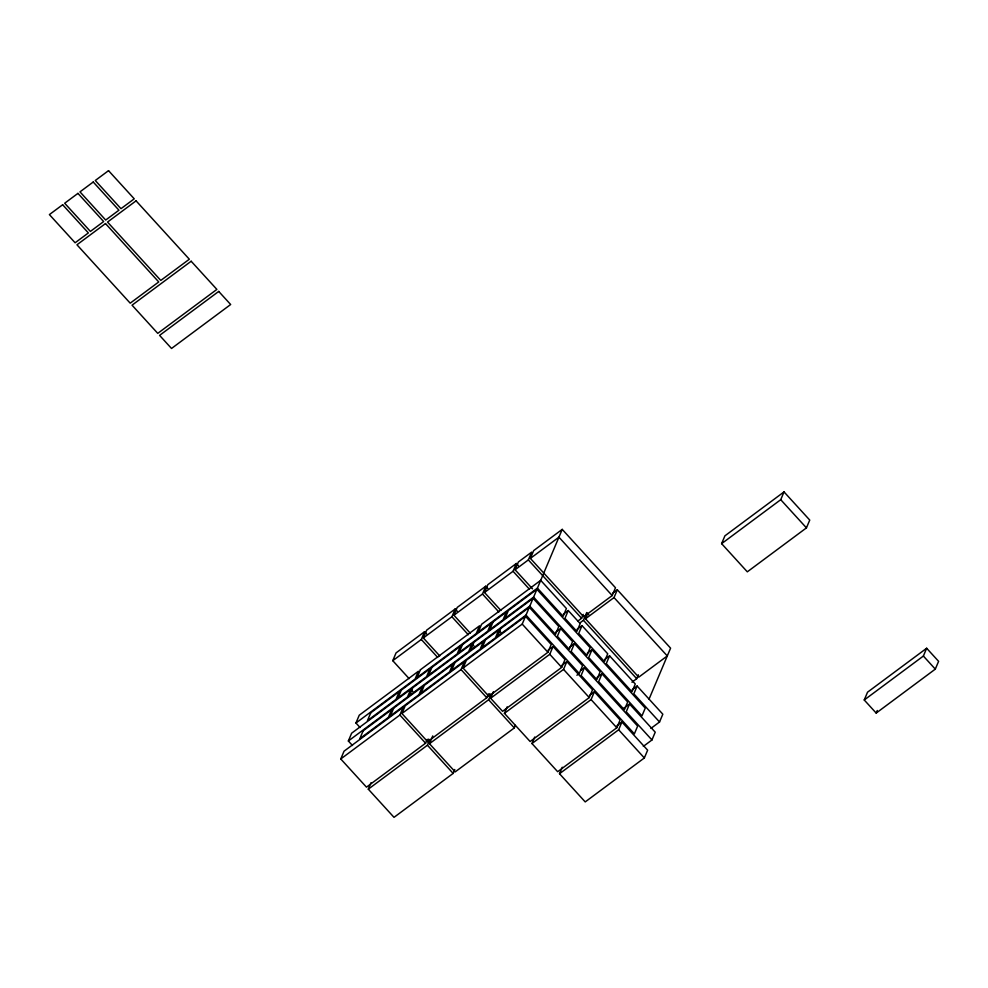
<?xml version="1.0" encoding="UTF-8"?>
<svg xmlns="http://www.w3.org/2000/svg" width="988" height="988" viewBox="0 0 988 988"><rect width="100%" height="100%" fill="white"/><g stroke="black" fill="none" stroke-linecap="round" stroke-linejoin="round"><path stroke-width="1.48" d="M340.761 758.969L344.046 751.189L403.178 707.235L399.881 715.028L340.761 758.969L366.474 787.152L425.593 743.211L427.236 739.308M352.469 745.508L348.356 740.988L351.642 733.195L410.773 689.254L412.823 691.501M355.952 723.006L359.237 715.213L418.369 671.272L415.071 679.065L355.952 723.006L360.064 727.514M409.156 678.657L392.767 660.688L396.052 652.907L424.593 631.69L426.643 633.925M392.767 660.688L421.308 639.471L424.593 631.69M439.734 655.921L423.346 637.964L426.643 630.171L455.184 608.954L457.234 611.202M454.789 769.504L453.146 773.406L394.014 817.348L368.302 789.165L371.043 782.681M410.773 689.254L407.476 697.046L348.356 740.988M401.918 713.509L405.216 705.716L464.335 661.762L461.05 669.555L401.918 713.509L427.631 741.692L486.763 697.738L488.405 693.848M423.346 637.964L451.887 616.747L455.184 608.954M470.313 633.197L453.924 615.228L457.222 607.435L485.763 586.217L487.813 588.465M453.924 615.228L482.477 594.01L485.763 586.217M500.904 610.461L484.515 592.491L487.8 584.698L516.341 563.481L518.391 565.729M427.631 741.692L428.73 739.098M368.302 789.165L427.434 745.224L429.632 740.024M515.403 725.34L514.303 727.934L455.184 771.887L429.471 743.705L432.756 735.912M471.943 643.781L468.645 651.574L409.514 695.527L412.811 687.734L471.943 643.781L473.993 646.041M463.088 668.049L466.385 660.256L525.505 616.302L551.218 644.485L547.932 652.278L488.801 696.231L463.088 668.049L522.22 624.095L525.505 616.302M484.515 592.491L513.056 571.274L516.341 563.481M515.094 569.767L518.391 561.974L531.643 552.119L528.345 559.912L515.094 569.767L532.507 588.848M498.718 630.048L495.433 637.84L482.181 647.683L485.466 639.891L498.718 630.048L500.768 632.295M530.383 558.393L533.681 550.6L562.221 529.383L615.487 587.761L612.19 595.554L583.649 616.771L530.383 558.393L558.924 537.176L612.19 595.554M488.801 696.231L489.9 693.625M429.471 743.705L488.603 699.751L490.789 694.564M548.13 650.166L553.058 646.498L564.988 659.589L561.703 667.382L502.571 711.323L490.641 698.244L493.383 691.748M529.309 607.311L500.755 628.529L497.47 636.321L526.011 615.104L529.309 607.311L582.562 665.69L579.277 673.483L576.893 675.249M529.815 606.113L533.1 598.32L558.813 626.503L555.528 634.296L529.815 606.113L470.683 650.067L473.981 642.274L533.1 598.32M533.606 597.123L536.904 589.33L590.157 647.708L586.872 655.501L533.606 597.123L505.066 618.34L508.363 610.547L536.904 589.33M537.41 588.132L563.123 616.314L566.408 608.522L540.695 580.339L481.576 624.293L478.278 632.085L537.41 588.132L562.221 529.383M561.9 665.257L566.828 661.602L592.541 689.785L589.243 697.577L530.124 741.519L504.411 713.336L507.153 706.84M490.641 698.244L549.76 654.291L553.058 646.498M560.653 628.516L557.356 636.309L569.298 649.388L572.583 641.595L560.653 628.516L555.725 632.184M568.248 610.535L564.951 618.327L576.893 631.406L580.191 623.613L568.248 610.535L563.321 614.19M577.992 620.983L581.611 618.29L583.253 614.4M579.87 622.959L583.439 620.303L586.736 612.511L588.786 614.758M589.453 695.453L594.381 691.798L620.094 719.98L616.796 727.761L557.664 771.714L531.964 743.532L534.706 737.036M504.411 713.336L563.543 669.395L566.828 661.602M574.423 643.608L571.138 651.401L596.851 679.583L600.136 671.791L574.423 643.608L569.496 647.276M582.018 625.626L578.733 633.419L604.446 661.602L607.731 653.809L582.018 625.626L577.091 629.294M649.054 699.109L670.58 648.153L617.315 589.774L614.03 597.567L667.283 655.946L638.742 677.163L585.476 618.784L587.675 613.597M584.402 667.703L581.105 675.496L634.37 733.874L637.655 726.081L584.402 667.703L580.833 670.358M591.997 649.721L588.7 657.514L641.965 715.892L645.25 708.1L591.997 649.721L587.243 653.253M616.994 725.649L621.921 721.993L647.634 750.176L644.349 757.957L585.217 801.91L559.504 773.728L562.246 767.231M531.964 743.532L591.083 699.59L594.381 691.798M601.976 673.804L598.679 681.596L624.391 709.779L627.689 701.986L601.976 673.804L597.048 677.472M609.571 655.822L606.274 663.615L631.987 691.798L635.284 684.005L609.571 655.822L604.644 659.49M631.95 682.214L636.704 678.682L638.347 674.792M559.504 773.728L618.636 729.774L621.921 721.993M651.944 739.975L655.229 732.182L629.517 703.999L626.231 711.792L651.944 739.975L643.324 746.385M659.539 721.993L662.825 714.201L637.112 686.018L633.827 693.811L659.539 721.993L650.919 728.403M721.611 543.647L724.896 535.854L784.027 491.901L809.74 520.083L806.443 527.876L747.311 571.83L721.611 543.647L780.73 499.693L784.027 491.901M864.241 699.986L867.538 692.193L926.658 648.252L938.6 661.33L935.303 669.123L876.183 713.077L864.241 699.986L923.372 656.044L926.658 648.252M876.183 713.077L877.282 710.483M612.56 593.319L617.315 589.774M585.476 618.784L614.03 597.567M632.184 689.686L637.112 686.018M623.366 708.581L629.517 703.999M780.73 499.693L806.443 527.876M923.372 656.044L935.303 669.123M528.345 559.912L581.611 618.29M583.439 620.303L636.704 678.682M513.056 571.274L529.445 589.243M526.011 615.104L579.277 673.483M522.22 624.095L547.932 652.278M549.76 654.291L561.703 667.382M563.543 669.395L589.243 697.577M591.083 699.59L616.796 727.761M618.636 729.774L644.349 757.957M482.477 594.01L498.866 611.98M451.887 616.747L468.275 634.704M461.05 669.555L486.763 697.738M488.603 699.751L514.303 727.934M421.308 639.471L437.696 657.44M399.881 715.028L425.593 743.211M427.434 745.224L453.146 773.406M363.139 730.824L359.842 738.616L388.395 717.399L391.68 709.606L363.139 730.824M370.735 712.842L367.437 720.635L395.99 699.418L399.276 691.625L370.735 712.842M393.718 708.087L390.433 715.88L418.974 694.663L422.259 686.87L393.718 708.087M401.313 690.106L398.028 697.899L426.569 676.681L429.866 668.888L401.313 690.106M420.406 669.753L417.109 677.546L476.241 633.592L479.538 625.799L420.406 669.753M424.309 685.363L421.012 693.156L449.552 671.939L452.85 664.146L424.309 685.363M431.904 667.382L428.607 675.175L457.148 653.957L460.445 646.164L431.904 667.382M454.888 662.627L451.59 670.42L480.143 649.202L483.428 641.41L454.888 662.627M462.483 644.645L459.185 652.438L487.739 631.221L491.024 623.428L462.483 644.645M493.061 621.909L489.776 629.702L503.028 619.859L506.313 612.066L493.061 621.909M62.652 204.751L49.4 214.594L75.113 242.776L88.364 232.933L62.652 204.751M77.941 193.376L64.689 203.232L90.402 231.414L103.654 221.559L77.941 193.376M93.23 182.014L79.979 191.87L105.691 220.052L118.943 210.197L93.23 182.014M108.532 170.652L95.28 180.495L120.981 208.678L134.245 198.835L108.532 170.652M105.494 223.572L76.953 244.789L130.206 303.168L158.747 281.951L105.494 223.572M136.072 200.848L107.531 222.065L160.785 280.431L189.338 259.227L136.072 200.848M191.166 261.24L132.046 305.181L157.759 333.364L216.878 289.41L191.166 261.24M218.719 291.423L159.587 335.377L171.529 348.468L230.661 304.514L218.719 291.423"/></g></svg>
